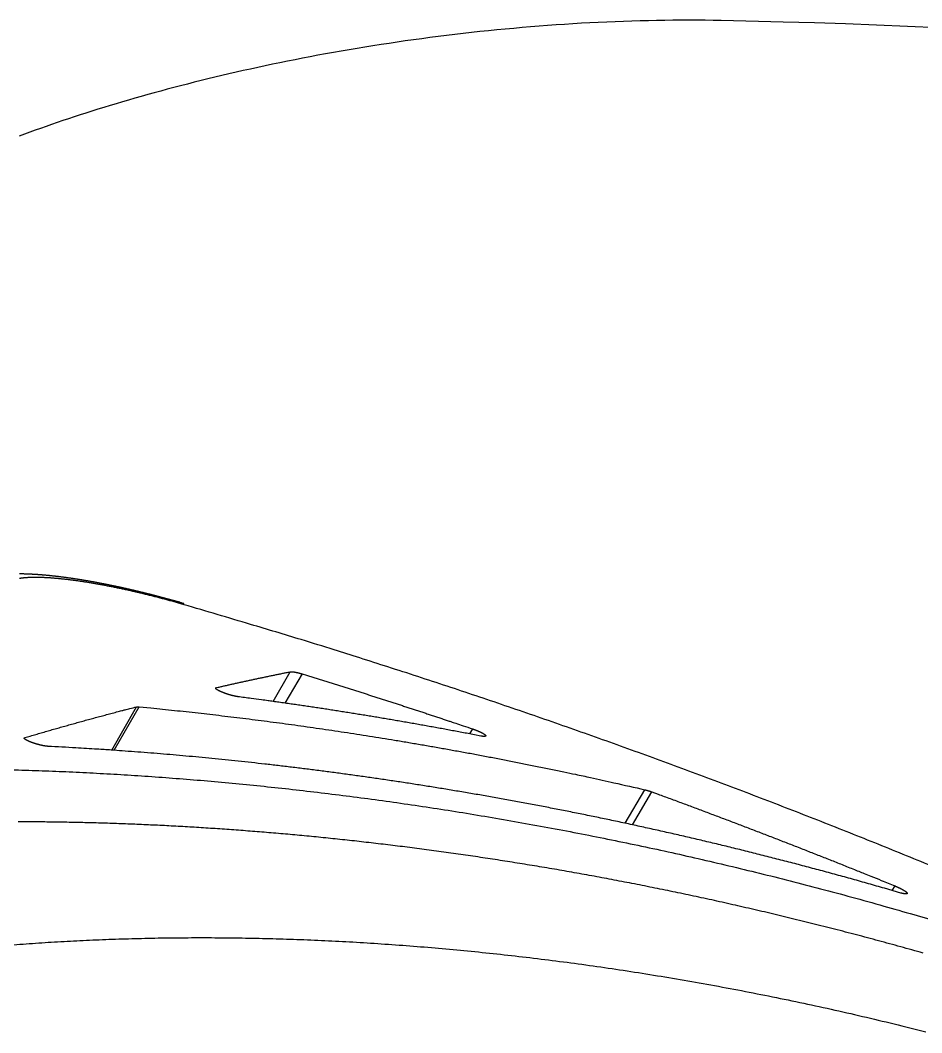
# Model space of a CAD drawing. Extents: x 527 to 614, y 487 to 635.
# Drawn here: x 543.43 to 546.126, y 527.932 to 530.962 of the extents above; entities that cross this region are included whole.
import ezdxf

# ---------------------------------------------------------------- set-up
doc = ezdxf.new("R2010")
doc.units = 0
doc.header["$MEASUREMENT"] = 0
for name, color, linetype in [('1', 4, 'Continuous'), ('204', 7, 'Continuous'), ('SPA', 2, 'Continuous')]:
    doc.layers.add(name, color=color, linetype=linetype)

# ---------------------------------------------------------------- blocks, each defined once
blk = doc.blocks.new('69')
at = {"layer": '204', "color": 4, "linetype": 'Continuous'}
for p, q in [((-3.0141, 4.8357), (-2.9632, 4.9246)), ((-2.9277, 4.9183), (-2.9795, 4.8309)), ((-3.1857, 4.8742), (-3.184, 4.8772)), ((-3.4974, 4.6901), (-3.4233, 4.8196)), ((-3.4898, 4.6896), (-3.4148, 4.8198)), ((-3.7586, 4.7249), (-3.7571, 4.7275)), ((-2.4266, 4.7387), (-2.4177, 4.7537)), ((-1.9615, 4.4713), (-1.9032, 4.5718)), ((-1.94, 4.4667), (-1.8817, 4.5652)), ((-1.1627, 4.27), (-1.1545, 4.2837))]:
    blk.add_line(p, q, dxfattribs=at)
for points in [[(-3.2828, 5.1292), (-3.2866, 5.1303, 0.00024), (-3.2903, 5.1314, 0.000219), (-3.294, 5.1325, 0.000239), (-3.2978, 5.1335, 0.000306), (-3.3015, 5.1346, 0.00033), (-3.3053, 5.1356, 0.000315), (-3.309, 5.1367, 0.000311), (-3.3127, 5.1377, 0.000315), (-3.3165, 5.1388, 0.000315), (-3.3202, 5.1398, 0.000311), (-3.3239, 5.1408, 0.00031), (-3.3276, 5.1418, 0.000312), (-3.3314, 5.1429, 0.000314), (-3.3351, 5.1439, 0.000315), (-3.3388, 5.1449, 0.000316), (-3.3425, 5.1459, 0.000318), (-3.3462, 5.1469, 0.000319), (-3.35, 5.1478, 0.00032), (-3.3537, 5.1488, 0.000319), (-3.3574, 5.1498, 0.000317), (-3.3611, 5.1508, 0.000316), (-3.3648, 5.1517, 0.000315), (-3.3685, 5.1527, 0.000315), (-3.3722, 5.1536, 0.000317), (-3.3759, 5.1546, 0.000319), (-3.3796, 5.1555, 0.00032), (-3.3833, 5.1565, 0.000322), (-3.387, 5.1574, 0.000324), (-3.3906, 5.1583, 0.000325), (-3.3943, 5.1592, 0.000327), (-3.398, 5.1601, 0.000329), (-3.4017, 5.161, 0.000331), (-3.4053, 5.1619, 0.000332), (-3.409, 5.1628, 0.000334), (-3.4126, 5.1637, 0.000336), (-3.4163, 5.1646, 0.000337), (-3.4199, 5.1655, 0.000338), (-3.4236, 5.1663, 0.000338), (-3.4272, 5.1672, 0.000338), (-3.4308, 5.1681, 0.000338), (-3.4345, 5.1689, 0.000338), (-3.4381, 5.1697, 0.000339), (-3.4417, 5.1706, 0.000339), (-3.4453, 5.1714, 0.000339), (-3.4489, 5.1722, 0.00034), (-3.4525, 5.173, 0.000341), (-3.4561, 5.1738, 0.000343), (-3.4597, 5.1746, 0.000345), (-3.4633, 5.1754, 0.000347), (-3.4668, 5.1762, 0.000349), (-3.4704, 5.177, 0.000351), (-3.474, 5.1778, 0.000353), (-3.4775, 5.1785, 0.000355), (-3.4811, 5.1793, 0.000357), (-3.4846, 5.1801, 0.000359), (-3.4881, 5.1808, 0.000362), (-3.4917, 5.1816, 0.000364), (-3.4952, 5.1823, 0.000366), (-3.4987, 5.183, 0.000369), (-3.5022, 5.1837, 0.000371), (-3.5057, 5.1844, 0.000373), (-3.5092, 5.1851, 0.000376), (-3.5127, 5.1858, 0.000378), (-3.5161, 5.1865, 0.000381), (-3.5196, 5.1872, 0.000383), (-3.5231, 5.1879, 0.000385), (-3.5265, 5.1886, 0.000387), (-3.53, 5.1892, 0.000388), (-3.5334, 5.1899, 0.000389), (-3.5368, 5.1905, 0.000391), (-3.5402, 5.1912, 0.000393), (-3.5436, 5.1918, 0.000394), (-3.547, 5.1924, 0.000396), (-3.5504, 5.1931, 0.000398), (-3.5538, 5.1937, 0.0004), (-3.5572, 5.1943, 0.000401), (-3.5606, 5.1949, 0.000403), (-3.5639, 5.1955, 0.000405), (-3.5673, 5.1961, 0.000408), (-3.5706, 5.1966, 0.00041), (-3.5739, 5.1972, 0.000412), (-3.5773, 5.1978, 0.000414), (-3.5806, 5.1983, 0.000417), (-3.5839, 5.1989, 0.00042), (-3.5871, 5.1994, 0.000424), (-3.5904, 5.1999, 0.000428), (-3.5937, 5.2005, 0.000433), (-3.5969, 5.201, 0.000437), (-3.6002, 5.2015, 0.000441), (-3.6034, 5.202, 0.000445), (-3.6067, 5.2025, 0.00045), (-3.6099, 5.203, 0.000454), (-3.6131, 5.2035, 0.000459), (-3.6163, 5.2039, 0.000463), (-3.6195, 5.2044, 0.000468), (-3.6226, 5.2049, 0.000473), (-3.6258, 5.2053, 0.000477), (-3.629, 5.2057, 0.000482), (-3.6321, 5.2062, 0.000487), (-3.6352, 5.2066, 0.000492), (-3.6384, 5.207, 0.000497), (-3.6415, 5.2074, 0.000502), (-3.6446, 5.2078, 0.000507), (-3.6477, 5.2082, 0.000513), (-3.6508, 5.2086, 0.000518), (-3.6538, 5.209, 0.000523), (-3.6569, 5.2094, 0.000529), (-3.6599, 5.2097, 0.000534), (-3.663, 5.2101, 0.00054), (-3.666, 5.2104, 0.000546), (-3.669, 5.2108, 0.000552), (-3.672, 5.2111, 0.000557), (-3.675, 5.2114, 0.000563), (-3.678, 5.2117, 0.000569), (-3.681, 5.2121, 0.000576), (-3.6839, 5.2124, 0.000582), (-3.6869, 5.2126, 0.000588), (-3.6898, 5.2129, 0.000594), (-3.6927, 5.2132, 0.000601), (-3.6957, 5.2135, 0.000609), (-3.6986, 5.2137, 0.000617), (-3.7015, 5.214, 0.000626), (-3.7043, 5.2142, 0.000634), (-3.7072, 5.2145, 0.000643), (-3.7101, 5.2147, 0.000652), (-3.7129, 5.2149, 0.000661), (-3.7158, 5.2151, 0.000669), (-3.7186, 5.2153, 0.000678), (-3.7214, 5.2155, 0.000687), (-3.7242, 5.2157, 0.000696), (-3.727, 5.2159, 0.000705), (-3.7298, 5.216, 0.000714), (-3.7326, 5.2162, 0.000723), (-3.7354, 5.2163, 0.000732), (-3.7381, 5.2165, 0.00074), (-3.7409, 5.2166, 0.000749), (-3.7436, 5.2167, 0.000758), (-3.7463, 5.2168, 0.000767), (-3.7491, 5.2169, 0.000776), (-3.7518, 5.217, 0.000785), (-3.7545, 5.2171, 0.000794), (-3.7572, 5.2172, 0.000803), (-3.7598, 5.2173, 0.000812), (-3.7625, 5.2173, 0.000821), (-3.7652, 5.2174, 0.00083), (-3.7678, 5.2174, 0.000839), (-3.7705, 5.2174, 0.000848), (-3.7731, 5.2175, 0.000857)], [(-3.281, 5.1255), (-3.2875, 5.1274, 0.000569), (-3.294, 5.1292, 0.000571), (-3.3004, 5.1311, 0.000571), (-3.3069, 5.1329, 0.000571), (-3.3134, 5.1347, 0.000571), (-3.3198, 5.1365, 0.000572), (-3.3263, 5.1382, 0.000573), (-3.3327, 5.14, 0.000574), (-3.3392, 5.1417, 0.000576), (-3.3456, 5.1434, 0.000577), (-3.352, 5.1451, 0.000579), (-3.3584, 5.1468, 0.000581), (-3.3648, 5.1485, 0.000584), (-3.3712, 5.1501, 0.000586), (-3.3776, 5.1517, 0.000589), (-3.3839, 5.1533, 0.000593), (-3.3903, 5.1549, 0.000596), (-3.3966, 5.1564, 0.0006), (-3.4029, 5.158, 0.000604), (-3.4092, 5.1595, 0.000608), (-3.4155, 5.161, 0.000613), (-3.4217, 5.1624, 0.000617), (-3.428, 5.1639, 0.000623), (-3.4342, 5.1653, 0.000628), (-3.4404, 5.1667, 0.000634), (-3.4465, 5.1681, 0.000638), (-3.4527, 5.1695, 0.000643), (-3.4588, 5.1708, 0.000647), (-3.4649, 5.1721, 0.000652), (-3.4709, 5.1734, 0.000656), (-3.477, 5.1747, 0.000662), (-3.483, 5.176, 0.000667), (-3.489, 5.1772, 0.000674), (-3.4949, 5.1784, 0.00068), (-3.5008, 5.1796, 0.000687), (-3.5067, 5.1808, 0.000694), (-3.5126, 5.1819, 0.000701), (-3.5184, 5.183, 0.000709), (-3.5242, 5.1841, 0.000718), (-3.53, 5.1852, 0.000727), (-3.5357, 5.1862, 0.000736), (-3.5414, 5.1872, 0.000746), (-3.547, 5.1882, 0.000757), (-3.5526, 5.1892, 0.000768), (-3.5582, 5.1901, 0.00078), (-3.5637, 5.191, 0.000792), (-3.5692, 5.1919, 0.000805), (-3.5747, 5.1928, 0.000818), (-3.5801, 5.1937, 0.000833), (-3.5855, 5.1945, 0.000847), (-3.5908, 5.1953, 0.000861), (-3.5961, 5.196, 0.000874), (-3.6013, 5.1968, 0.000888), (-3.6065, 5.1975, 0.000903), (-3.6116, 5.1982, 0.000919), (-3.6167, 5.1989, 0.000935), (-3.6218, 5.1995, 0.000953), (-3.6268, 5.2001, 0.000971), (-3.6317, 5.2007, 0.00099), (-3.6366, 5.2013, 0.00101), (-3.6414, 5.2018, 0.001032), (-3.6462, 5.2023, 0.001054), (-3.651, 5.2028, 0.001079), (-3.6557, 5.2033, 0.001103), (-3.6603, 5.2037, 0.00113), (-3.6649, 5.2041, 0.001158), (-3.6694, 5.2045, 0.001188), (-3.6738, 5.2048, 0.001219), (-3.6782, 5.2052, 0.001253), (-3.6826, 5.2055, 0.001287), (-3.6869, 5.2057, 0.001325), (-3.6911, 5.206, 0.001364), (-3.6953, 5.2062, 0.001407), (-3.6994, 5.2064, 0.001451), (-3.7034, 5.2066, 0.001499), (-3.7074, 5.2067, 0.001548), (-3.7114, 5.2068, 0.001599), (-3.7152, 5.2069, 0.001648), (-3.719, 5.207, 0.001703), (-3.7227, 5.207, 0.00176), (-3.7264, 5.207, 0.001822), (-3.73, 5.207, 0.001885), (-3.7335, 5.2069, 0.001957), (-3.737, 5.2068, 0.002033), (-3.7404, 5.2067, 0.00211), (-3.7437, 5.2066, 0.002179), (-3.747, 5.2065, 0.002291), (-3.7502, 5.2063, 0.002437), (-3.7533, 5.2061, 0.002476), (-3.7563, 5.2058, 0.00241), (-3.7593, 5.2056, 0.002781), (-3.7622, 5.2053, 0.003495), (-3.7651, 5.2049, 0.002806), (-3.7678, 5.2046, 0.000987), (-3.7702, 5.2043, 0.0042), (-3.7731, 5.2038, 0.00802)], [(-3.281, 5.1255), (-3.281, 5.1257, 0.003227), (-3.2811, 5.1259, 0.003378), (-3.2811, 5.1261, 0.003567), (-3.2811, 5.1263, 0.00379), (-3.2812, 5.1265, 0.004031), (-3.2812, 5.1267, 0.004281), (-3.2813, 5.1269, 0.004561), (-3.2813, 5.1271, 0.004861), (-3.2814, 5.1272, 0.005195), (-3.2814, 5.1274, 0.005551), (-3.2815, 5.1275, 0.005948), (-3.2815, 5.1277, 0.006368), (-3.2816, 5.1278, 0.006846), (-3.2816, 5.128, 0.007364), (-3.2817, 5.1281, 0.007909), (-3.2817, 5.1282, 0.008448), (-3.2818, 5.1283, 0.009184), (-3.2819, 5.1284, 0.010096), (-3.2819, 5.1285, 0.010572), (-3.282, 5.1286, 0.010555), (-3.2821, 5.1287, 0.012513), (-3.2822, 5.1288, 0.016153), (-3.2822, 5.1289, 0.013143), (-3.2823, 5.129, 0.004526), (-3.2824, 5.129, 0.020001), (-3.2825, 5.1291, 0.037978), (-3.2826, 5.1292, 0.019572), (-3.2828, 5.1292, 0.010492)], [(-1.035, 4.339, 0.001057), (-1.1198, 4.3738, 0.001057), (-1.2047, 4.4083, 0.001056), (-1.2898, 4.4424, 0.001056), (-1.375, 4.4761, 0.001055), (-1.4603, 4.5095, 0.001055), (-1.5458, 4.5425, 0.001055), (-1.6314, 4.5752, 0.001054), (-1.7171, 4.6074, 0.001053), (-1.803, 4.6394, 0.001054), (-1.889, 4.6709, 0.001055), (-1.9752, 4.7021, 0.001052), (-2.0614, 4.7329, 0.001046), (-2.1477, 4.7633, 0.001055), (-2.2343, 4.7934, 0.001076), (-2.3211, 4.8232, 0.001045), (-2.4076, 4.8525, 0.000976), (-2.4938, 4.8813, 0.001077), (-2.5814, 4.9101, 0.001283), (-2.6713, 4.9391, 0.000974), (-2.7557, 4.9662, 0.000335), (-2.8321, 4.9904, 0.001373), (-2.9304, 5.0208, 0.002363), (-3.0821, 5.0664, 0.001156), (-3.281, 5.1255, 0.000613)], [(-3.184, 4.8772), (-3.1786, 4.8785, -0.000186), (-3.1732, 4.8797, -0.000186), (-3.1677, 4.881, -0.000186), (-3.1623, 4.8822, -0.000185), (-3.1569, 4.8834, -0.000185), (-3.1514, 4.8847, -0.000185), (-3.146, 4.8859, -0.000185), (-3.1405, 4.8871, -0.000185), (-3.1351, 4.8883, -0.000185), (-3.1296, 4.8895, -0.000185), (-3.1241, 4.8908, -0.000185), (-3.1187, 4.892, -0.000184), (-3.1132, 4.8932, -0.000184), (-3.1077, 4.8944, -0.000184), (-3.1022, 4.8956, -0.000184), (-3.0967, 4.8968, -0.000184), (-3.0912, 4.898, -0.000184), (-3.0857, 4.8992, -0.000184), (-3.0802, 4.9004, -0.000184), (-3.0747, 4.9015, -0.000183), (-3.0692, 4.9027, -0.000183), (-3.0636, 4.9039, -0.000183), (-3.0581, 4.9051, -0.000183), (-3.0526, 4.9063, -0.000183), (-3.047, 4.9074, -0.000183), (-3.0415, 4.9086, -0.000181), (-3.0359, 4.9098, -0.000183), (-3.0304, 4.9109, -0.000186), (-3.0248, 4.9121, -0.000181), (-3.0192, 4.9132, -0.000169), (-3.0137, 4.9144, -0.000186), (-3.0081, 4.9155, -0.000222), (-3.0023, 4.9167, -0.000168), (-2.9969, 4.9178, -0.000057), (-2.992, 4.9188, -0.000237), (-2.9857, 4.9201, -0.000408), (-2.976, 4.9221, -0.000199), (-2.9632, 4.9246, -0.000105)], [(-2.9632, 4.9246), (-2.963, 4.9247, -0.007335), (-2.9627, 4.9247, -0.006733), (-2.9624, 4.9248, -0.006145), (-2.962, 4.9248, -0.005624), (-2.9617, 4.9248, -0.005157), (-2.9614, 4.9248, -0.004763), (-2.961, 4.9249, -0.0044), (-2.9606, 4.9249, -0.004087), (-2.9602, 4.9249, -0.003799), (-2.9598, 4.9249, -0.003549), (-2.9594, 4.9249, -0.003318), (-2.959, 4.9249, -0.003116), (-2.9586, 4.9248, -0.002928), (-2.9581, 4.9248, -0.002764), (-2.9577, 4.9248, -0.002609), (-2.9572, 4.9248, -0.002473), (-2.9567, 4.9247, -0.002345), (-2.9562, 4.9247, -0.002232), (-2.9557, 4.9246, -0.002125), (-2.9552, 4.9246, -0.00203), (-2.9546, 4.9245, -0.001939), (-2.9541, 4.9244, -0.001859), (-2.9535, 4.9244, -0.001782), (-2.953, 4.9243, -0.001714), (-2.9524, 4.9242, -0.001649), (-2.9518, 4.9241, -0.001591), (-2.9512, 4.924, -0.001534), (-2.9506, 4.9239, -0.001483), (-2.95, 4.9238, -0.001435), (-2.9494, 4.9237, -0.001394), (-2.9487, 4.9236, -0.001348), (-2.9481, 4.9235, -0.00131), (-2.9474, 4.9233, -0.001274), (-2.9467, 4.9232, -0.001238), (-2.9461, 4.9231, -0.001204), (-2.9454, 4.9229, -0.001174), (-2.9447, 4.9228, -0.001145), (-2.944, 4.9226, -0.001119), (-2.9433, 4.9225, -0.001094), (-2.9426, 4.9223, -0.001071), (-2.9419, 4.9222, -0.001049), (-2.9412, 4.922, -0.001028), (-2.9405, 4.9218, -0.00101), (-2.9398, 4.9217, -0.000995), (-2.9391, 4.9215, -0.000976), (-2.9383, 4.9213, -0.000955), (-2.9376, 4.9211, -0.00095), (-2.9368, 4.9209, -0.000956), (-2.9361, 4.9207, -0.000917), (-2.9354, 4.9205, -0.000847), (-2.9346, 4.9203, -0.000925), (-2.9339, 4.9201, -0.001091), (-2.9331, 4.9199, -0.000819), (-2.9323, 4.9197, -0.000278), (-2.9317, 4.9195, -0.001146), (-2.9308, 4.9192, -0.00195), (-2.9295, 4.9188, -0.000943), (-2.9277, 4.9183, -0.000496)], [(-2.9277, 4.9183), (-2.9149, 4.9144, -0.000165), (-2.9022, 4.9104, -0.000165), (-2.8894, 4.9064, -0.000165), (-2.8766, 4.9025, -0.000165), (-2.8638, 4.8985, -0.000165), (-2.851, 4.8945, -0.000165), (-2.8382, 4.8905, -0.000165), (-2.8254, 4.8865, -0.000165), (-2.8127, 4.8825, -0.000165), (-2.7999, 4.8784, -0.000165), (-2.7871, 4.8744, -0.000165), (-2.7743, 4.8703, -0.000165), (-2.7616, 4.8663, -0.000165), (-2.7488, 4.8622, -0.000165), (-2.736, 4.8582, -0.000165), (-2.7233, 4.8541, -0.000165), (-2.7105, 4.85, -0.000165), (-2.6978, 4.8459, -0.000165), (-2.685, 4.8418, -0.000165), (-2.6722, 4.8377, -0.000165), (-2.6595, 4.8336, -0.000165), (-2.6467, 4.8294, -0.000165), (-2.634, 4.8253, -0.000165), (-2.6213, 4.8212, -0.000165), (-2.6085, 4.817, -0.000165), (-2.5958, 4.8128, -0.000164), (-2.5831, 4.8087, -0.000165), (-2.5703, 4.8045, -0.000169), (-2.5576, 4.8003, -0.000164), (-2.5449, 4.7961, -0.000153), (-2.5322, 4.7919, -0.000169), (-2.5194, 4.7877, -0.000201), (-2.5063, 4.7833, -0.000153), (-2.494, 4.7792, -0.000052), (-2.4828, 4.7755, -0.000216), (-2.4685, 4.7707, -0.000371), (-2.4465, 4.7633, -0.000181), (-2.4177, 4.7537, -0.000096)], [(-3.12, 4.85), (-3.1207, 4.8501, -0.002204), (-3.1215, 4.8503, -0.00212), (-3.1223, 4.8504, -0.002023), (-3.1231, 4.8505, -0.001926), (-3.124, 4.8506, -0.001839), (-3.1248, 4.8508, -0.001764), (-3.1257, 4.851, -0.001694), (-3.1266, 4.8511, -0.001631), (-3.1274, 4.8513, -0.001573), (-3.1283, 4.8515, -0.001521), (-3.1292, 4.8517, -0.001472), (-3.1302, 4.8519, -0.001428), (-3.1311, 4.8521, -0.001388), (-3.132, 4.8523, -0.001352), (-3.133, 4.8525, -0.001318), (-3.134, 4.8527, -0.001289), (-3.1349, 4.853, -0.001261), (-3.1359, 4.8532, -0.001237), (-3.1369, 4.8535, -0.001215), (-3.1379, 4.8537, -0.001195), (-3.1389, 4.854, -0.001177), (-3.1399, 4.8543, -0.001162), (-3.1409, 4.8545, -0.001148), (-3.1419, 4.8548, -0.001137), (-3.143, 4.8551, -0.001127), (-3.144, 4.8554, -0.001119), (-3.145, 4.8557, -0.001112), (-3.1461, 4.856, -0.001108), (-3.1471, 4.8563, -0.001104), (-3.1481, 4.8567, -0.001105), (-3.1492, 4.857, -0.001102), (-3.1502, 4.8573, -0.001104), (-3.1513, 4.8576, -0.001109), (-3.1523, 4.858, -0.001108), (-3.1533, 4.8583, -0.001111), (-3.1543, 4.8587, -0.001116), (-3.1554, 4.859, -0.001124), (-3.1564, 4.8594, -0.001132), (-3.1574, 4.8597, -0.001142), (-3.1584, 4.8601, -0.001154), (-3.1593, 4.8604, -0.001169), (-3.1603, 4.8608, -0.001185), (-3.1613, 4.8612, -0.001204), (-3.1622, 4.8615, -0.001225), (-3.1632, 4.8619, -0.001248), (-3.1641, 4.8622, -0.001274), (-3.165, 4.8626, -0.001303), (-3.166, 4.863, -0.001335), (-3.1668, 4.8634, -0.00137), (-3.1677, 4.8637, -0.001408), (-3.1686, 4.8641, -0.001451), (-3.1695, 4.8645, -0.001497), (-3.1703, 4.8648, -0.001549), (-3.1711, 4.8652, -0.001605), (-3.172, 4.8656, -0.001667), (-3.1728, 4.8659, -0.001733), (-3.1735, 4.8663, -0.001809), (-3.1743, 4.8667, -0.001891), (-3.175, 4.867, -0.00198), (-3.1758, 4.8674, -0.002082), (-3.1765, 4.8678, -0.002193), (-3.1772, 4.8681, -0.002311), (-3.1778, 4.8685, -0.002449), (-3.1785, 4.8688, -0.002587), (-3.1791, 4.8692, -0.00275), (-3.1797, 4.8695, -0.002929), (-3.1803, 4.8698, -0.003138), (-3.1808, 4.8702, -0.003364), (-3.1813, 4.8705, -0.003631), (-3.1818, 4.8708, -0.003925), (-3.1823, 4.8712, -0.004274), (-3.1827, 4.8715, -0.004661), (-3.1832, 4.8718, -0.005125), (-3.1836, 4.8721, -0.005648), (-3.1839, 4.8724, -0.006279), (-3.1843, 4.8727, -0.006998), (-3.1846, 4.8729, -0.007882), (-3.1849, 4.8732, -0.008913), (-3.1851, 4.8735, -0.010146), (-3.1854, 4.8738, -0.011577), (-3.1856, 4.874, -0.013409), (-3.1858, 4.8743, -0.015447), (-3.1859, 4.8745, -0.01803), (-3.186, 4.8747, -0.021018), (-3.1861, 4.875, -0.024539), (-3.1862, 4.8752, -0.028136), (-3.1862, 4.8754, -0.032453), (-3.1862, 4.8756, -0.036813), (-3.1862, 4.8758, -0.038488), (-3.1861, 4.8759, -0.036822), (-3.186, 4.8761, -0.039825), (-3.1859, 4.8763, -0.044073), (-3.1858, 4.8764, -0.029459), (-3.1856, 4.8766, -0.009251), (-3.1855, 4.8767, -0.035548), (-3.1852, 4.8768, -0.045628), (-3.1847, 4.877, -0.017049), (-3.184, 4.8772, -0.007999)], [(-2.3937, 4.7324), (-2.4125, 4.736, 0.000388), (-2.4313, 4.7396, 0.000391), (-2.45, 4.7431, 0.000392), (-2.4687, 4.7466, 0.00039), (-2.4874, 4.7501, 0.00039), (-2.506, 4.7536, 0.00039), (-2.5246, 4.757, 0.000389), (-2.5432, 4.7603, 0.000389), (-2.5617, 4.7637, 0.000389), (-2.5802, 4.767, 0.000388), (-2.5987, 4.7702, 0.000388), (-2.6171, 4.7735, 0.000387), (-2.6355, 4.7766, 0.000387), (-2.6539, 4.7798, 0.000387), (-2.6723, 4.7829, 0.000386), (-2.6906, 4.786, 0.000386), (-2.7088, 4.7891, 0.000386), (-2.7271, 4.7921, 0.000385), (-2.7453, 4.7951, 0.000385), (-2.7635, 4.798, 0.000384), (-2.7816, 4.8009, 0.000384), (-2.7997, 4.8038, 0.000383), (-2.8178, 4.8067, 0.000383), (-2.8358, 4.8095, 0.000384), (-2.8538, 4.8123, 0.000382), (-2.8718, 4.815, 0.00038), (-2.8898, 4.8177, 0.000382), (-2.9077, 4.8204, 0.000389), (-2.9256, 4.8231, 0.000378), (-2.9434, 4.8257, 0.000353), (-2.9611, 4.8282, 0.000389), (-2.979, 4.8308, 0.000461), (-2.9973, 4.8334, 0.000352), (-3.0144, 4.8358, 0.000125), (-3.0299, 4.838, 0.000492), (-3.0497, 4.8407, 0.000845), (-3.0802, 4.8448, 0.000416), (-3.12, 4.85, 0.000222)], [(-3.7571, 4.7275), (-3.7489, 4.73, -0.000254), (-3.7408, 4.7324, -0.000254), (-3.7326, 4.7348, -0.000253), (-3.7244, 4.7372, -0.000253), (-3.7163, 4.7396, -0.000253), (-3.7081, 4.742, -0.000252), (-3.6999, 4.7444, -0.000252), (-3.6916, 4.7467, -0.000252), (-3.6834, 4.7491, -0.000251), (-3.6752, 4.7515, -0.000251), (-3.6669, 4.7538, -0.000251), (-3.6587, 4.7562, -0.000251), (-3.6504, 4.7585, -0.00025), (-3.6421, 4.7609, -0.00025), (-3.6339, 4.7632, -0.00025), (-3.6256, 4.7655, -0.000249), (-3.6173, 4.7679, -0.000249), (-3.6089, 4.7702, -0.000249), (-3.6006, 4.7725, -0.000249), (-3.5923, 4.7748, -0.000248), (-3.5839, 4.7771, -0.000248), (-3.5756, 4.7794, -0.000248), (-3.5672, 4.7817, -0.000247), (-3.5588, 4.784, -0.000248), (-3.5504, 4.7862, -0.000247), (-3.542, 4.7885, -0.000245), (-3.5336, 4.7908, -0.000247), (-3.5252, 4.793, -0.000252), (-3.5167, 4.7953, -0.000244), (-3.5083, 4.7975, -0.000228), (-3.4999, 4.7997, -0.000251), (-3.4914, 4.802, -0.000299), (-3.4827, 4.8043, -0.000226), (-3.4744, 4.8064, -0.000077), (-3.467, 4.8084, -0.000319), (-3.4574, 4.8109, -0.000548), (-3.4427, 4.8147, -0.000267), (-3.4233, 4.8196, -0.000141)], [(-3.4233, 4.8196), (-3.4232, 4.8197, -0.004387), (-3.4231, 4.8197, -0.004176), (-3.4229, 4.8197, -0.003962), (-3.4228, 4.8198, -0.003762), (-3.4226, 4.8198, -0.003573), (-3.4224, 4.8198, -0.003404), (-3.4223, 4.8198, -0.00324), (-3.4221, 4.8199, -0.003093), (-3.422, 4.8199, -0.00295), (-3.4218, 4.8199, -0.002822), (-3.4216, 4.8199, -0.002697), (-3.4214, 4.8199, -0.002585), (-3.4212, 4.8199, -0.002476), (-3.421, 4.82, -0.002377), (-3.4209, 4.82, -0.00228), (-3.4207, 4.82, -0.002193), (-3.4205, 4.82, -0.002108), (-3.4202, 4.82, -0.002031), (-3.42, 4.82, -0.001955), (-3.4198, 4.82, -0.001887), (-3.4196, 4.82, -0.00182), (-3.4194, 4.82, -0.001757), (-3.4192, 4.82, -0.001699), (-3.4189, 4.82, -0.001647), (-3.4187, 4.82, -0.001589), (-3.4185, 4.82, -0.001531), (-3.4182, 4.82, -0.001496), (-3.418, 4.82, -0.00148), (-3.4177, 4.82, -0.001394), (-3.4175, 4.82, -0.001266), (-3.4172, 4.8199, -0.001359), (-3.417, 4.8199, -0.001571), (-3.4167, 4.8199, -0.001154), (-3.4165, 4.8199, -0.000389), (-3.4162, 4.8199, -0.001579), (-3.4159, 4.8199, -0.002583), (-3.4155, 4.8198, -0.001209), (-3.4148, 4.8198, -0.000628)], [(-3.4148, 4.8198), (-3.38, 4.8164, -0.000797), (-3.345, 4.8128, -0.000785), (-3.3099, 4.8092, -0.000781), (-3.2746, 4.8054, -0.000788), (-3.2391, 4.8015, -0.000791), (-3.2035, 4.7975, -0.000793), (-3.1678, 4.7933, -0.000794), (-3.1319, 4.789, -0.000797), (-3.0958, 4.7845, -0.000799), (-3.0596, 4.7799, -0.000802), (-3.0232, 4.7752, -0.000803), (-2.9867, 4.7704, -0.000806), (-2.95, 4.7654, -0.000807), (-2.9131, 4.7602, -0.00081), (-2.8762, 4.7549, -0.000811), (-2.839, 4.7495, -0.000814), (-2.8017, 4.7439, -0.000815), (-2.7643, 4.7382, -0.000818), (-2.7267, 4.7323, -0.000819), (-2.6889, 4.7263, -0.000821), (-2.6511, 4.7201, -0.000822), (-2.613, 4.7137, -0.000824), (-2.5748, 4.7072, -0.000826), (-2.5365, 4.7006, -0.00083), (-2.498, 4.6938, -0.000829), (-2.4594, 4.6868, -0.000826), (-2.4206, 4.6797, -0.000834), (-2.3817, 4.6724, -0.000855), (-2.3425, 4.6649, -0.00083), (-2.3034, 4.6573, -0.000774), (-2.2643, 4.6496, -0.00086), (-2.2245, 4.6416, -0.001033), (-2.1835, 4.6332, -0.000777), (-2.145, 4.6252, -0.000251), (-2.1101, 4.6179, -0.001113), (-2.065, 4.6081, -0.00192), (-1.9951, 4.5925, -0.000927), (-1.9032, 4.5718, -0.000486)], [(-3.6879, 4.7015), (-3.6886, 4.7015, -0.003242), (-3.6893, 4.7016, -0.00306), (-3.6901, 4.7016, -0.002864), (-3.6909, 4.7017, -0.002677), (-3.6917, 4.7018, -0.002512), (-3.6925, 4.7019, -0.002372), (-3.6933, 4.702, -0.002243), (-3.6942, 4.7021, -0.002128), (-3.695, 4.7022, -0.002023), (-3.6959, 4.7023, -0.001931), (-3.6968, 4.7025, -0.001846), (-3.6977, 4.7026, -0.001771), (-3.6987, 4.7028, -0.001701), (-3.6996, 4.7029, -0.00164), (-3.7006, 4.7031, -0.001582), (-3.7016, 4.7033, -0.001531), (-3.7026, 4.7035, -0.001485), (-3.7036, 4.7037, -0.001444), (-3.7046, 4.7039, -0.001404), (-3.7056, 4.7041, -0.001371), (-3.7067, 4.7044, -0.001335), (-3.7077, 4.7046, -0.001303), (-3.7088, 4.7048, -0.001278), (-3.7099, 4.7051, -0.001253), (-3.7109, 4.7053, -0.001231), (-3.712, 4.7056, -0.001212), (-3.7131, 4.7059, -0.001196), (-3.7142, 4.7062, -0.001181), (-3.7153, 4.7064, -0.001168), (-3.7163, 4.7067, -0.001158), (-3.7174, 4.707, -0.001149), (-3.7185, 4.7073, -0.001143), (-3.7196, 4.7076, -0.001138), (-3.7207, 4.7079, -0.001135), (-3.7218, 4.7083, -0.001135), (-3.7229, 4.7086, -0.001136), (-3.7239, 4.7089, -0.001138), (-3.725, 4.7092, -0.001143), (-3.7261, 4.7096, -0.00115), (-3.7272, 4.7099, -0.001159), (-3.7282, 4.7102, -0.001169), (-3.7293, 4.7106, -0.001182), (-3.7303, 4.7109, -0.001197), (-3.7314, 4.7113, -0.001215), (-3.7324, 4.7117, -0.001232), (-3.7335, 4.712, -0.001255), (-3.7345, 4.7124, -0.001276), (-3.7355, 4.7127, -0.001299), (-3.7365, 4.7131, -0.001328), (-3.7375, 4.7135, -0.001355), (-3.7384, 4.7138, -0.001387), (-3.7394, 4.7142, -0.001422), (-3.7403, 4.7146, -0.001463), (-3.7412, 4.7149, -0.001505), (-3.7421, 4.7153, -0.001555), (-3.743, 4.7156, -0.001606), (-3.7438, 4.716, -0.001666), (-3.7447, 4.7164, -0.001729), (-3.7455, 4.7167, -0.001802), (-3.7463, 4.7171, -0.001879), (-3.7471, 4.7174, -0.001967), (-3.7479, 4.7178, -0.002062), (-3.7486, 4.7182, -0.002171), (-3.7493, 4.7185, -0.002289), (-3.75, 4.7189, -0.002424), (-3.7507, 4.7192, -0.002571), (-3.7514, 4.7195, -0.00274), (-3.752, 4.7199, -0.002926), (-3.7526, 4.7202, -0.003141), (-3.7532, 4.7205, -0.003379), (-3.7537, 4.7209, -0.003656), (-3.7543, 4.7212, -0.003965), (-3.7548, 4.7215, -0.00433), (-3.7552, 4.7218, -0.004741), (-3.7557, 4.7221, -0.005229), (-3.7561, 4.7225, -0.005781), (-3.7565, 4.7228, -0.006457), (-3.7569, 4.7231, -0.007239), (-3.7572, 4.7233, -0.00817), (-3.7575, 4.7236, -0.009318), (-3.7578, 4.7239, -0.010763), (-3.7581, 4.7242, -0.012325), (-3.7583, 4.7244, -0.014343), (-3.7585, 4.7247, -0.016736), (-3.7586, 4.7249, -0.019678), (-3.7587, 4.7252, -0.022913), (-3.7588, 4.7254, -0.027187), (-3.7589, 4.7256, -0.032175), (-3.7589, 4.7258, -0.035742), (-3.7589, 4.726, -0.036528), (-3.7588, 4.7262, -0.042436), (-3.7588, 4.7264, -0.05053), (-3.7587, 4.7266, -0.035707), (-3.7585, 4.7267, -0.011409), (-3.7584, 4.7269, -0.044433), (-3.7582, 4.7271, -0.057536), (-3.7577, 4.7273, -0.021142), (-3.7571, 4.7275, -0.009813)], [(-2.4177, 4.7537), (-2.4167, 4.7533, -0.001058), (-2.4158, 4.753, -0.00106), (-2.4148, 4.7527, -0.001059), (-2.4139, 4.7523, -0.001057), (-2.4129, 4.752, -0.001058), (-2.412, 4.7516, -0.00106), (-2.411, 4.7513, -0.001064), (-2.4101, 4.751, -0.001069), (-2.4092, 4.7506, -0.001076), (-2.4082, 4.7502, -0.001085), (-2.4073, 4.7499, -0.001094), (-2.4064, 4.7495, -0.001105), (-2.4055, 4.7492, -0.001119), (-2.4046, 4.7488, -0.001137), (-2.4037, 4.7484, -0.001148), (-2.4028, 4.7481, -0.001158), (-2.4019, 4.7477, -0.001176), (-2.401, 4.7473, -0.001192), (-2.4002, 4.747, -0.001213), (-2.3993, 4.7466, -0.001235), (-2.3985, 4.7462, -0.00126), (-2.3977, 4.7458, -0.001286), (-2.3969, 4.7455, -0.001317), (-2.3961, 4.7451, -0.001348), (-2.3953, 4.7447, -0.001385), (-2.3946, 4.7444, -0.001422), (-2.3938, 4.744, -0.001465), (-2.3931, 4.7437, -0.001509), (-2.3923, 4.7433, -0.001561), (-2.3916, 4.7429, -0.001614), (-2.3909, 4.7426, -0.001675), (-2.3903, 4.7422, -0.001738), (-2.3896, 4.7419, -0.001811), (-2.389, 4.7415, -0.001888), (-2.3883, 4.7412, -0.001975), (-2.3877, 4.7408, -0.002068), (-2.3871, 4.7405, -0.002174), (-2.3866, 4.7402, -0.002287), (-2.386, 4.7398, -0.002416), (-2.3855, 4.7395, -0.002555), (-2.3849, 4.7392, -0.002714), (-2.3844, 4.7389, -0.002887), (-2.384, 4.7385, -0.003085), (-2.3835, 4.7382, -0.003302), (-2.3831, 4.7379, -0.003553), (-2.3826, 4.7376, -0.003829), (-2.3822, 4.7373, -0.004151), (-2.3818, 4.737, -0.004507), (-2.3815, 4.7367, -0.004928), (-2.3811, 4.7364, -0.005397), (-2.3808, 4.7362, -0.005956), (-2.3805, 4.7359, -0.006586), (-2.3802, 4.7356, -0.007344), (-2.38, 4.7353, -0.008208), (-2.3797, 4.7351, -0.009254), (-2.3795, 4.7348, -0.010453), (-2.3794, 4.7346, -0.011928), (-2.3792, 4.7343, -0.013635), (-2.379, 4.7341, -0.015737), (-2.3789, 4.7339, -0.018361), (-2.3788, 4.7337, -0.021498), (-2.3788, 4.7335, -0.024616), (-2.3787, 4.7333, -0.02815), (-2.3787, 4.7331, -0.031576), (-2.3787, 4.7329, -0.034674), (-2.3788, 4.7327, -0.036644), (-2.3788, 4.7325, -0.037246), (-2.3789, 4.7324, -0.03628), (-2.379, 4.7322, -0.033907), (-2.3792, 4.7321, -0.030787), (-2.3793, 4.732, -0.0272), (-2.3795, 4.7318, -0.023819), (-2.3797, 4.7317, -0.020584), (-2.38, 4.7316, -0.017861), (-2.3802, 4.7315, -0.015434), (-2.3805, 4.7314, -0.01347), (-2.3808, 4.7314, -0.011726), (-2.3812, 4.7313, -0.010338), (-2.3815, 4.7313, -0.009095), (-2.3819, 4.7312, -0.008085), (-2.3823, 4.7312, -0.007214), (-2.3827, 4.7312, -0.00648), (-2.3832, 4.7311, -0.005841), (-2.3836, 4.7311, -0.005322), (-2.3841, 4.7311, -0.004836), (-2.3846, 4.7312, -0.004413), (-2.3852, 4.7312, -0.004092), (-2.3857, 4.7312, -0.003861), (-2.3863, 4.7313, -0.003475), (-2.3869, 4.7313, -0.003036), (-2.3875, 4.7314, -0.003137), (-2.3881, 4.7314, -0.003484), (-2.3888, 4.7315, -0.002466), (-2.3894, 4.7316, -0.000814), (-2.39, 4.7317, -0.003256), (-2.3908, 4.7318, -0.005067), (-2.3921, 4.732, -0.002274), (-2.3937, 4.7324, -0.001158)], [(-1.137, 4.2626), (-1.1855, 4.2766, 0.001026), (-1.2338, 4.2904, 0.001043), (-1.2819, 4.3039, 0.001048), (-1.3298, 4.3171, 0.001039), (-1.3775, 4.3301, 0.001036), (-1.425, 4.3427, 0.001034), (-1.4723, 4.3552, 0.001033), (-1.5195, 4.3673, 0.001028), (-1.5664, 4.3792, 0.001027), (-1.6131, 4.3909, 0.001023), (-1.6596, 4.4023, 0.001021), (-1.7059, 4.4134, 0.001017), (-1.752, 4.4243, 0.001015), (-1.7979, 4.435, 0.001011), (-1.8436, 4.4454, 0.001009), (-1.8891, 4.4555, 0.001005), (-1.9343, 4.4655, 0.001003), (-1.9794, 4.4752, 0.000998), (-2.0242, 4.4846, 0.000996), (-2.0688, 4.4938, 0.000992), (-2.1132, 4.5028, 0.00099), (-2.1574, 4.5116, 0.000985), (-2.2014, 4.5201, 0.000983), (-2.2452, 4.5285, 0.000977), (-2.2887, 4.5366, 0.000975), (-2.3321, 4.5445, 0.000973), (-2.3753, 4.5522, 0.000972), (-2.4183, 4.5597, 0.000969), (-2.4611, 4.5669, 0.000969), (-2.5037, 4.574, 0.000966), (-2.5461, 4.5809, 0.000965), (-2.5883, 4.5876, 0.000962), (-2.6303, 4.594, 0.000961), (-2.6722, 4.6003, 0.000958), (-2.7138, 4.6064, 0.000957), (-2.7552, 4.6123, 0.000955), (-2.7964, 4.618, 0.000953), (-2.8374, 4.6235, 0.00095), (-2.8783, 4.6289, 0.000949), (-2.9189, 4.634, 0.000946), (-2.9593, 4.639, 0.000945), (-2.9995, 4.6438, 0.000941), (-3.0395, 4.6484, 0.000941), (-3.0793, 4.6528, 0.000939), (-3.119, 4.6571, 0.000936), (-3.1583, 4.6612, 0.000927), (-3.1975, 4.6651, 0.000933), (-3.2365, 4.6688, 0.000947), (-3.2754, 4.6724, 0.000921), (-3.3139, 4.6758, 0.000861), (-3.3519, 4.6791, 0.000942), (-3.3904, 4.6822, 0.00111), (-3.4295, 4.6852, 0.000853), (-3.466, 4.6879, 0.000317), (-3.499, 4.6903, 0.001177), (-3.5408, 4.693, 0.002013), (-3.6047, 4.6968, 0.001001), (-3.6879, 4.7015, 0.000539)], [(-3.8061, 4.6317, -0.002085), (-3.7256, 4.6293, -0.002091), (-3.6446, 4.6262, -0.002087), (-3.563, 4.6223, -0.002082), (-3.4809, 4.6178, -0.002075), (-3.3983, 4.6125, -0.002074), (-3.3152, 4.6065, -0.002069), (-3.2316, 4.5998, -0.002068), (-3.1475, 4.5923, -0.002063), (-3.063, 4.584, -0.002063), (-2.978, 4.5751, -0.002059), (-2.8925, 4.5653, -0.002059), (-2.8065, 4.5548, -0.002056), (-2.7201, 4.5435, -0.002057), (-2.6333, 4.5314, -0.002054), (-2.546, 4.5185, -0.002055), (-2.4584, 4.5048, -0.002053), (-2.3703, 4.4903, -0.002055), (-2.2818, 4.475, -0.002052), (-2.1929, 4.4589, -0.002053), (-2.1036, 4.4419, -0.002053), (-2.014, 4.4241, -0.00206), (-1.9239, 4.4054, -0.002053), (-1.8335, 4.3859, -0.002042), (-1.7428, 4.3655, -0.00206), (-1.6517, 4.3442, -0.002108), (-1.5601, 4.322, -0.002043), (-1.4685, 4.2991, -0.001903), (-1.3772, 4.2754, -0.002112), (-1.284, 4.2503, -0.002538), (-1.1884, 4.2236, -0.001903), (-1.0983, 4.198, -0.000608), (-1.0168, 4.1744, -0.002729)], [(-1.9032, 4.5718), (-1.9027, 4.5717, -0.001028), (-1.9023, 4.5716, -0.00101), (-1.9018, 4.5715, -0.000989), (-1.9013, 4.5713, -0.000967), (-1.9008, 4.5712, -0.000946), (-1.9003, 4.5711, -0.000927), (-1.8998, 4.5709, -0.000909), (-1.8993, 4.5708, -0.000891), (-1.8988, 4.5707, -0.000875), (-1.8982, 4.5705, -0.000859), (-1.8977, 4.5704, -0.000844), (-1.8972, 4.5703, -0.00083), (-1.8967, 4.5701, -0.000817), (-1.8961, 4.57, -0.000804), (-1.8956, 4.5698, -0.000792), (-1.8951, 4.5697, -0.000781), (-1.8945, 4.5695, -0.00077), (-1.894, 4.5693, -0.00076), (-1.8935, 4.5692, -0.000751), (-1.8929, 4.569, -0.000742), (-1.8924, 4.5688, -0.000733), (-1.8918, 4.5687, -0.000725), (-1.8913, 4.5685, -0.000718), (-1.8907, 4.5683, -0.000712), (-1.8902, 4.5681, -0.000704), (-1.8896, 4.568, -0.000693), (-1.8891, 4.5678, -0.000694), (-1.8885, 4.5676, -0.000702), (-1.8879, 4.5674, -0.000677), (-1.8874, 4.5672, -0.000628), (-1.8868, 4.567, -0.00069), (-1.8862, 4.5668, -0.000817), (-1.8856, 4.5666, -0.000616), (-1.8851, 4.5664, -0.000209), (-1.8846, 4.5663, -0.000866), (-1.884, 4.566, -0.00148), (-1.883, 4.5657, -0.000718), (-1.8817, 4.5652, -0.000379)], [(-1.8817, 4.5652), (-1.8634, 4.5585, -0.000226), (-1.8451, 4.5518, -0.000226), (-1.8268, 4.545, -0.000226), (-1.8085, 4.5383, -0.000226), (-1.7902, 4.5315, -0.000226), (-1.772, 4.5247, -0.000226), (-1.7537, 4.5179, -0.000226), (-1.7355, 4.511, -0.000226), (-1.7172, 4.5042, -0.000226), (-1.699, 4.4973, -0.000226), (-1.6807, 4.4905, -0.000226), (-1.6625, 4.4836, -0.000226), (-1.6443, 4.4766, -0.000226), (-1.6261, 4.4697, -0.000226), (-1.6078, 4.4628, -0.000226), (-1.5896, 4.4558, -0.000226), (-1.5714, 4.4488, -0.000226), (-1.5532, 4.4418, -0.000226), (-1.5351, 4.4348, -0.000226), (-1.5169, 4.4278, -0.000226), (-1.4987, 4.4207, -0.000226), (-1.4805, 4.4137, -0.000226), (-1.4624, 4.4066, -0.000226), (-1.4442, 4.3995, -0.000227), (-1.4261, 4.3924, -0.000226), (-1.4079, 4.3853, -0.000225), (-1.3898, 4.3781, -0.000227), (-1.3717, 4.371, -0.000231), (-1.3535, 4.3638, -0.000225), (-1.3354, 4.3566, -0.00021), (-1.3174, 4.3494, -0.000232), (-1.2992, 4.3421, -0.000276), (-1.2805, 4.3347, -0.00021), (-1.263, 4.3276, -0.000072), (-1.2471, 4.3213, -0.000296), (-1.2268, 4.3131, -0.000509), (-1.1955, 4.3004, -0.000249), (-1.1545, 4.2837, -0.000132)], [(-1.0706, 4.0829, 0.001572), (-1.1374, 4.1016, 0.001567), (-1.2038, 4.1197, 0.001557), (-1.2698, 4.1373, 0.001552), (-1.3353, 4.1543, 0.001542), (-1.4003, 4.1707, 0.001537), (-1.4649, 4.1867, 0.001526), (-1.529, 4.202, 0.001521), (-1.5926, 4.2169, 0.00151), (-1.6558, 4.2312, 0.001505), (-1.7184, 4.2451, 0.001494), (-1.7806, 4.2584, 0.001488), (-1.8422, 4.2713, 0.001478), (-1.9034, 4.2836, 0.001471), (-1.9641, 4.2955, 0.001457), (-2.0242, 4.307, 0.001459), (-2.084, 4.318, 0.001457), (-2.1436, 4.3286, 0.001453), (-2.2031, 4.3388, 0.001455), (-2.2623, 4.3486, 0.001457), (-2.3213, 4.358, 0.001456), (-2.3801, 4.3671, 0.001456), (-2.4388, 4.3757, 0.001456), (-2.4972, 4.384, 0.001458), (-2.5554, 4.3919, 0.001457), (-2.6134, 4.3995, 0.001458), (-2.6712, 4.4066, 0.001458), (-2.7287, 4.4134, 0.00146), (-2.786, 4.4198, 0.001459), (-2.8432, 4.4259, 0.001461), (-2.9, 4.4316, 0.001461), (-2.9567, 4.4369, 0.001463), (-3.0131, 4.4419, 0.001463), (-3.0693, 4.4465, 0.001466), (-3.1253, 4.4508, 0.001466), (-3.181, 4.4547, 0.001469), (-3.2365, 4.4583, 0.001469), (-3.2917, 4.4616, 0.001472), (-3.3467, 4.4645, 0.001473), (-3.4014, 4.467, 0.001476), (-3.4559, 4.4693, 0.001476), (-3.5101, 4.4711, 0.00148), (-3.5641, 4.4727, 0.001484), (-3.6178, 4.4739, 0.001484), (-3.6712, 4.4748, 0.001477), (-3.7243, 4.4754, 0.001493), (-3.7773, 4.4757, 0.001524)], [(-1.1545, 4.2837), (-1.1536, 4.2833, -0.001124), (-1.1526, 4.2829, -0.001131), (-1.1517, 4.2825, -0.001132), (-1.1507, 4.2821, -0.001129), (-1.1497, 4.2817, -0.00113), (-1.1488, 4.2813, -0.001132), (-1.1478, 4.2809, -0.001137), (-1.1469, 4.2804, -0.001142), (-1.146, 4.28, -0.00115), (-1.1451, 4.2796, -0.001159), (-1.1441, 4.2792, -0.001171), (-1.1432, 4.2787, -0.001184), (-1.1423, 4.2783, -0.001199), (-1.1414, 4.2779, -0.001216), (-1.1405, 4.2775, -0.001235), (-1.1397, 4.277, -0.001257), (-1.1388, 4.2766, -0.001281), (-1.1379, 4.2762, -0.001307), (-1.1371, 4.2757, -0.001337), (-1.1363, 4.2753, -0.001369), (-1.1354, 4.2749, -0.001405), (-1.1346, 4.2744, -0.001443), (-1.1338, 4.274, -0.001486), (-1.1331, 4.2736, -0.001533), (-1.1323, 4.2731, -0.001584), (-1.1315, 4.2727, -0.001639), (-1.1308, 4.2723, -0.001701), (-1.13, 4.2718, -0.001771), (-1.1293, 4.2714, -0.001839), (-1.1286, 4.271, -0.001917), (-1.128, 4.2706, -0.002011), (-1.1273, 4.2702, -0.002096), (-1.1267, 4.2698, -0.002197), (-1.1261, 4.2694, -0.002306), (-1.1255, 4.269, -0.002432), (-1.1249, 4.2686, -0.002564), (-1.1243, 4.2682, -0.002719), (-1.1238, 4.2678, -0.002884), (-1.1233, 4.2674, -0.003078), (-1.1228, 4.2671, -0.003286), (-1.1223, 4.2667, -0.003531), (-1.1219, 4.2664, -0.003797), (-1.1215, 4.266, -0.004112), (-1.1211, 4.2657, -0.004457), (-1.1207, 4.2653, -0.00487), (-1.1204, 4.265, -0.005327), (-1.12, 4.2647, -0.005878), (-1.1197, 4.2644, -0.006497), (-1.1194, 4.2641, -0.00725), (-1.1192, 4.2638, -0.008105), (-1.119, 4.2635, -0.009155), (-1.1188, 4.2632, -0.010362), (-1.1186, 4.263, -0.011857), (-1.1184, 4.2627, -0.013588), (-1.1183, 4.2625, -0.015728), (-1.1182, 4.2622, -0.018181), (-1.1181, 4.262, -0.021186), (-1.118, 4.2618, -0.024535), (-1.118, 4.2616, -0.028217), (-1.118, 4.2614, -0.031884), (-1.118, 4.2612, -0.035324), (-1.1181, 4.261, -0.037428), (-1.1181, 4.2608, -0.03812), (-1.1182, 4.2607, -0.037153), (-1.1184, 4.2605, -0.034679), (-1.1185, 4.2604, -0.031386), (-1.1187, 4.2603, -0.027626), (-1.1189, 4.2601, -0.024094), (-1.1191, 4.26, -0.020749), (-1.1194, 4.26, -0.017945), (-1.1196, 4.2599, -0.015458), (-1.1199, 4.2598, -0.013452), (-1.1203, 4.2598, -0.011698), (-1.1206, 4.2597, -0.010292), (-1.121, 4.2597, -0.009067), (-1.1214, 4.2597, -0.00808), (-1.1218, 4.2597, -0.007198), (-1.1222, 4.2597, -0.006488), (-1.1227, 4.2597, -0.005839), (-1.1232, 4.2597, -0.0053), (-1.1237, 4.2597, -0.004829), (-1.1242, 4.2598, -0.00442), (-1.1248, 4.2598, -0.00406), (-1.1254, 4.2599, -0.003762), (-1.126, 4.26, -0.003477), (-1.1266, 4.2601, -0.003221), (-1.1272, 4.2602, -0.003032), (-1.1279, 4.2603, -0.002901), (-1.1285, 4.2605, -0.002646), (-1.1292, 4.2606, -0.00234), (-1.1299, 4.2607, -0.002446), (-1.1306, 4.2609, -0.002752), (-1.1314, 4.2611, -0.001973), (-1.1321, 4.2613, -0.000654), (-1.1328, 4.2614, -0.002637), (-1.1337, 4.2617, -0.004184), (-1.1351, 4.2621, -0.001907), (-1.137, 4.2626, -0.000978)], [(-3.8093, 4.1063, -0.002724), (-3.7346, 4.1119, -0.002703), (-3.6591, 4.1167, -0.002676), (-3.5827, 4.1207, -0.002664), (-3.5055, 4.124, -0.002645), (-3.4275, 4.1264, -0.002632), (-3.3487, 4.1281, -0.002614), (-3.2691, 4.1289, -0.002605), (-3.1888, 4.1289, -0.00259), (-3.1076, 4.128, -0.002583), (-3.0258, 4.1263, -0.002569), (-2.9432, 4.1238, -0.002564), (-2.8598, 4.1203, -0.002553), (-2.7758, 4.116, -0.002549), (-2.6911, 4.1107, -0.002539), (-2.6057, 4.1045, -0.002537), (-2.5196, 4.0974, -0.002529), (-2.4329, 4.0894, -0.002528), (-2.3455, 4.0804, -0.002521), (-2.2575, 4.0704, -0.002521), (-2.1689, 4.0595, -0.002516), (-2.0796, 4.0476, -0.002517), (-1.9898, 4.0346, -0.002512), (-1.8995, 4.0207, -0.002514), (-1.8085, 4.0057, -0.002511), (-1.717, 3.9896, -0.002514), (-1.625, 3.9726, -0.002511), (-1.5325, 3.9544, -0.002514), (-1.4394, 3.9352, -0.002513), (-1.3459, 3.9149, -0.002519), (-1.2518, 3.8934, -0.002515), (-1.1574, 3.8709, -0.002517), (-1.0625, 3.8473, -0.002521)]]:
    blk.add_lwpolyline(points, format="xyb", dxfattribs=at)
blk = doc.blocks.new('2010VANGUARD')
at = {"layer": 'SPA'}
for points in [[(18.6254, 25.9347), (18.6018, 25.9351), (18.5781, 25.9354), (18.5542, 25.9356), (18.5302, 25.9356), (18.506, 25.9356), (18.4817, 25.9354), (18.4573, 25.9352), (18.4327, 25.9348), (18.4081, 25.9343), (18.3833, 25.9337), (18.3584, 25.933), (18.3335, 25.9322), (18.3085, 25.9313), (18.2834, 25.9302), (18.2582, 25.9291), (18.233, 25.9278), (18.2078, 25.9264), (18.1825, 25.9249), (18.1572, 25.9233), (18.1319, 25.9216), (18.1065, 25.9198), (18.0812, 25.9179), (18.0558, 25.9158), (18.0305, 25.9137), (18.0052, 25.9114), (17.9799, 25.9091), (17.9547, 25.9067), (17.9295, 25.9041), (17.9043, 25.9015), (17.8792, 25.8987), (17.8542, 25.8959), (17.8292, 25.893), (17.8043, 25.89), (17.7795, 25.8869), (17.7548, 25.8837), (17.7301, 25.8804), (17.7055, 25.877), (17.6811, 25.8736), (17.6567, 25.8701), (17.6325, 25.8665), (17.6084, 25.8628), (17.5843, 25.859), (17.5604, 25.8552), (17.5367, 25.8513), (17.513, 25.8473), (17.4895, 25.8432), (17.4661, 25.8391), (17.4428, 25.8349), (17.4197, 25.8307), (17.3967, 25.8263), (17.3739, 25.822), (17.3512, 25.8175), (17.3286, 25.813), (17.3062, 25.8085), (17.284, 25.8039), (17.2619, 25.7992), (17.24, 25.7945), (17.2182, 25.7897), (17.1965, 25.7849), (17.1751, 25.7801), (17.1537, 25.7752), (17.1326, 25.7702), (17.1116, 25.7652), (17.0907, 25.7602), (17.0701, 25.7551), (17.0495, 25.75), (17.0292, 25.7448), (17.009, 25.7396), (16.989, 25.7344), (16.9691, 25.7291), (16.9494, 25.7238), (16.9299, 25.7185), (16.9105, 25.7131), (16.8913, 25.7077), (16.8723, 25.7023), (16.8534, 25.6968), (16.8347, 25.6913), (16.8162, 25.6858), (16.7978, 25.6803), (16.7796, 25.6747), (16.7616, 25.6691), (16.7437, 25.6635), (16.726, 25.6579), (16.7084, 25.6522), (16.6911, 25.6465), (16.6739, 25.6409), (16.6568, 25.6351), (16.6399, 25.6294), (16.6232, 25.6237), (16.6067, 25.6179), (16.5903, 25.6121), (16.5741, 25.6063), (16.558, 25.6005), (16.5421, 25.5947), (16.5264, 25.5889)], [(19.2758, 25.9128), (19.1832, 25.9171), (19.0905, 25.9209), (18.9976, 25.9244), (18.9047, 25.9276), (18.8117, 25.9303), (18.6254, 25.9347)]]:
    blk.add_lwpolyline(points, dxfattribs=at)
at = {"layer": '1'}
blk.add_blockref('69', (20.3003, 19.0611), dxfattribs=at)

msp = doc.modelspace()

# ---------------------------------------------------------------- block references
at = {"layer": '1'}
msp.add_blockref('2010VANGUARD', (526.9005, 505.0267), dxfattribs=at)

doc.saveas('drawing.dxf')
